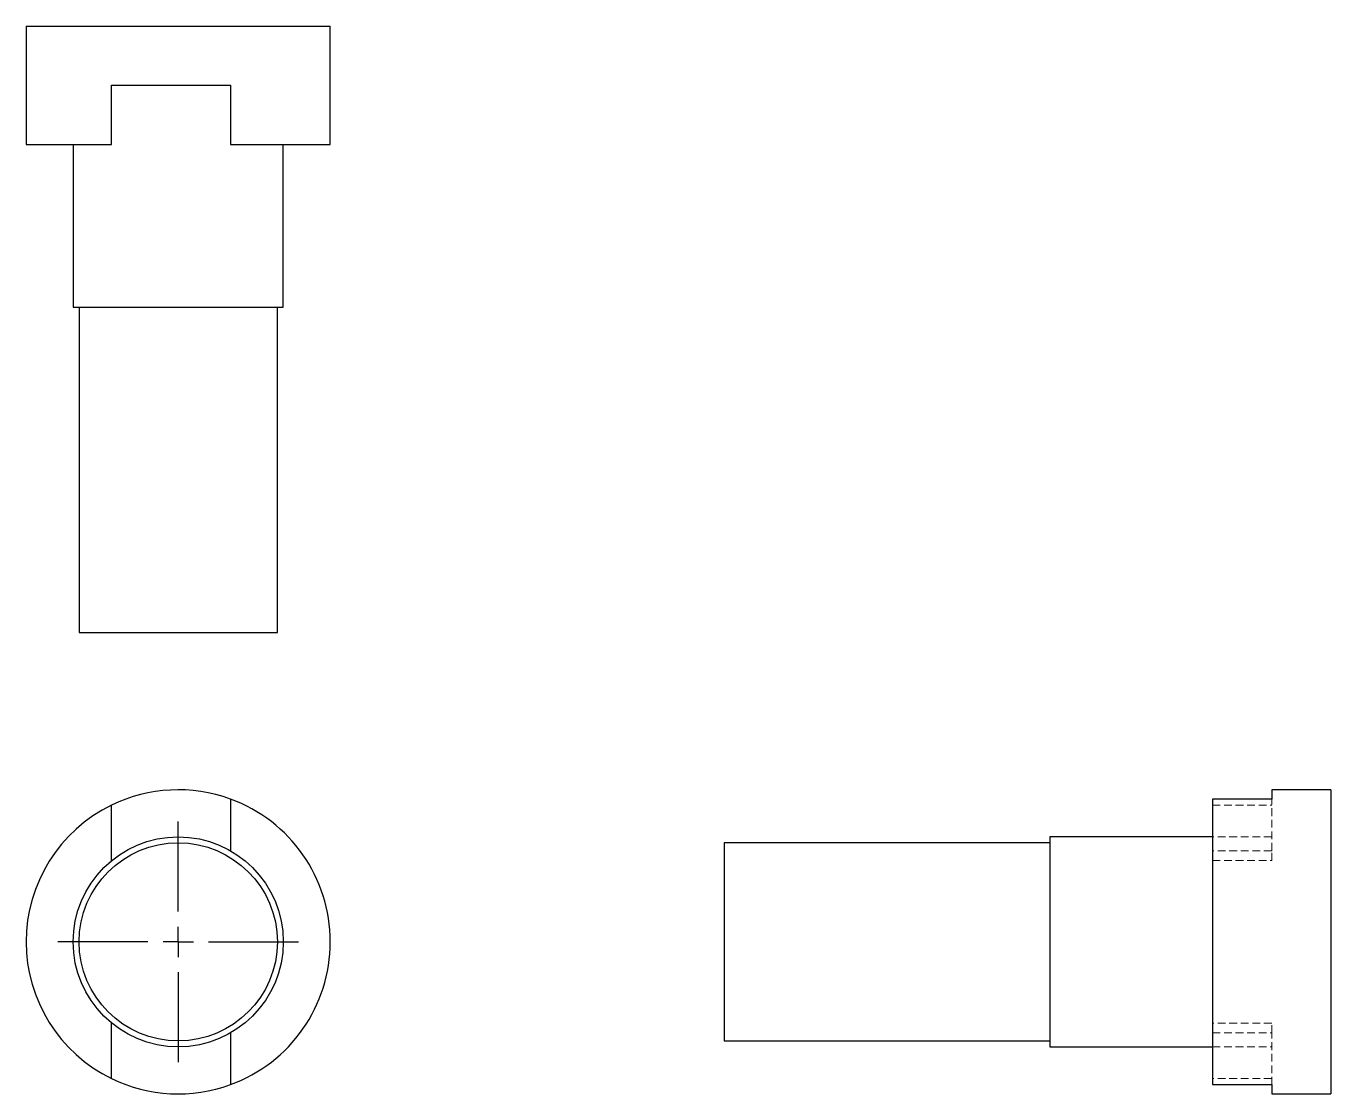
# Model space of a CAD drawing. Header units: millimetres. Extents: x 58 to 273, y 32 to 208.
import ezdxf

# ---------------------------------------------------------------- set-up
doc = ezdxf.new("R2010")
doc.units = ezdxf.units.MM
doc.linetypes.add('HIDDEN', pattern=[1.905, 1.27, -0.635])
doc.layers.add('10', color=7, linetype='Continuous')

# ---------------------------------------------------------------- blocks, each defined once
blk = doc.blocks.new('SW_CENTERMARKSYMBOL_0')
at = {"layer": '10', "color": 0}
for p, q in [((0, 5), (0, 19.82)), ((0, 0), (0, 2.5)), ((-5, 0), (-19.82, 0)), ((0, 0), (-2.5, 0)), ((0, 0), (0, -2.5)), ((0, 0), (2.5, 0)), ((5, 0), (19.82, 0)), ((0, -5), (0, -19.82))]:
    blk.add_line(p, q, dxfattribs=at)

msp = doc.modelspace()

# ---------------------------------------------------------------- linework, layer by layer
at = {"color": 7, "linetype": 'Continuous', "lineweight": 25}
for p, q in [((57.93, 208), (57.93, 188.49)), ((57.93, 208), (83, 208)), ((83, 208), (108.07, 208)), ((108.07, 188.49), (108.07, 208)), ((72.02, 198.24), (91.61, 198.24)), ((72.02, 188.49), (72.02, 198.24)), ((91.61, 198.24), (91.61, 188.49)), ((57.93, 188.49), (72.02, 188.49)), ((65.68, 188.49), (65.68, 161.66)), ((91.61, 188.49), (108.07, 188.49)), ((100.32, 161.66), (100.32, 188.49)), ((65.68, 161.66), (83, 161.66)), ((66.66, 161.66), (66.66, 108)), ((83, 161.66), (100.32, 161.66)), ((99.34, 108), (99.34, 161.66)), ((66.66, 108), (99.34, 108)), ((273, 82.07), (263.24, 82.07)), ((263.24, 82.07), (263.24, 80.55)), ((273, 82.07), (273, 31.93)), ((91.61, 80.55), (91.61, 72.03)), ((253.49, 80.55), (253.49, 33.45)), ((263.24, 80.55), (253.49, 80.55)), ((72.02, 70.39), (72.02, 79.55)), ((226.66, 73.34), (173, 73.34)), ((173, 73.34), (173, 40.66)), ((253.49, 74.32), (226.66, 74.32)), ((226.66, 74.32), (226.66, 39.68)), ((72.02, 34.45), (72.02, 43.61)), ((91.61, 41.97), (91.61, 33.45)), ((173, 40.66), (226.66, 40.66)), ((226.66, 39.68), (253.49, 39.68)), ((253.49, 33.45), (263.24, 33.45)), ((263.24, 33.45), (263.24, 31.93)), ((263.24, 31.93), (273, 31.93))]:
    msp.add_line(p, q, dxfattribs=at)
at = {"color": 7, "linetype": 'HIDDEN', "lineweight": 18}
for p, q in [((263.24, 72.03), (263.24, 80.55)), ((253.49, 79.55), (263.24, 79.55)), ((263.24, 74.32), (253.49, 74.32)), ((263.24, 72.03), (253.49, 72.03)), ((263.24, 70.39), (263.24, 72.03)), ((253.49, 70.39), (263.24, 70.39)), ((263.24, 43.61), (253.49, 43.61)), ((263.24, 41.97), (263.24, 43.61)), ((253.49, 41.97), (263.24, 41.97)), ((263.24, 33.45), (263.24, 41.97)), ((253.49, 39.68), (263.24, 39.68)), ((263.24, 34.45), (253.49, 34.45))]:
    msp.add_line(p, q, dxfattribs=at)
at = {"color": 7, "linetype": 'Continuous', "lineweight": 25}
for radius in [17.32, 16.34]:
    msp.add_circle((83, 57), radius, dxfattribs=at)
for start, end in [(69.9275, 115.9582), (290.0725, 69.9275), (115.9582, 244.0418), (244.0418, 290.0725)]:
    msp.add_arc((83, 57), 25.07, start, end, dxfattribs=at)

# ---------------------------------------------------------------- block references
at = {"layer": '10'}
msp.add_blockref('SW_CENTERMARKSYMBOL_0', (83, 57), dxfattribs=at)

doc.saveas('drawing.dxf')
